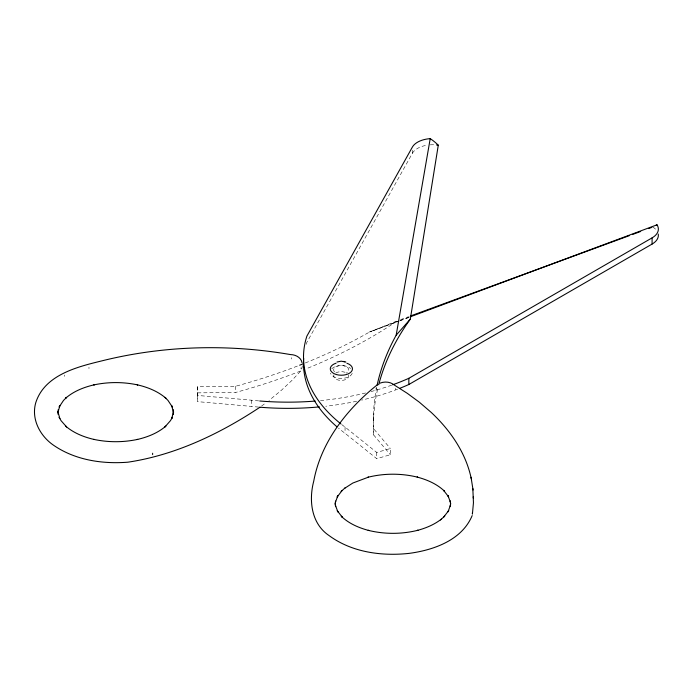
<?xml version="1.0" encoding="UTF-8"?>
<svg xmlns="http://www.w3.org/2000/svg" width="693" height="693" viewBox="0 0 693 693"><rect width="100%" height="100%" fill="white"/><g stroke="black" fill="none" stroke-linecap="round" stroke-linejoin="round"><path stroke-width="0.52" stroke-dasharray="3.46 2.6" d="M302.304 365.696L301.94 368.312L300.147 371.639L291.701 380.622L281.479 390.202L268.988 400.476M412.352 150.225L412.352 153.326L306.869 342.359A197.626 114.102 0 0 0 305.717 346.327M261.538 406.081L265.679 402.971M396.517 321.171L369.594 331.982A482.068 278.317 0 0 1 304.643 363.219M398.943 321.041L369.594 331.982L399.038 321.076M399.956 320.66L409.069 317.264M400.052 320.694L409.182 317.316M400.528 319.638L408.636 316.666M341.701 424.523A197.626 114.102 0 0 0 345.053 427.087L376.741 452.451L390.376 448.527L390.376 454.729L376.741 458.653L345.053 433.29A197.626 114.102 0 0 1 338.47 428.109M258.662 407.094A197.626 114.102 0 0 1 251.282 406.375L197.739 401.663L197.566 386.668L235.62 386.252A482.068 278.317 0 0 0 298.648 365.583M197.566 392.87L235.62 392.455A482.068 278.317 0 0 0 304.643 369.421M197.566 386.668L197.739 395.46L251.282 400.173A197.626 114.102 0 0 0 258.662 400.892M376.68 387.318A482.068 278.317 0 0 0 373.657 428.785L390.376 448.527M373.657 428.785L373.657 434.987L390.376 454.729M395.729 388.314L395.729 389.674M376.741 452.451L376.741 458.653M376.065 387.881L376.065 389.241M373.423 416.917L373.423 423.12M345.053 427.087L345.053 433.29M301.022 367.567L301.022 368.927M291.381 357.666L291.381 359.026M251.282 400.173L251.282 406.375M235.62 386.252L235.62 392.455M197.739 395.46L197.739 401.663M88.973 367.255L88.973 368.615M64.64 375.026L64.64 376.386M397.548 389.197A197.626 114.102 0 0 1 361.633 400.121M356.644 401.238A197.626 114.102 0 0 1 325.753 406.245M396.656 321.318A482.068 278.317 0 0 1 306.627 368.624M652.806 227.027A21.414 12.361 0 0 1 655.907 229.591M391.692 385.161A197.626 114.102 0 0 1 370.478 391.727M365.583 392.974A197.626 114.102 0 0 1 320.495 400.597M348.527 374.904A7.58 4.375 0 0 1 341.207 380.414A7.58 4.375 0 0 1 333.887 374.904M335.845 372.947A7.58 4.375 0 0 1 346.569 372.947M412.352 153.326A21.414 12.361 0 0 1 427.546 145.123M430.214 144.846A21.414 12.361 0 0 1 435.628 144.872M373.657 434.987A482.068 278.317 0 0 1 377.988 387.638M334.476 371.872A7.58 4.375 0 0 1 337.188 366.173A7.58 4.375 0 0 1 347.262 367.238A7.58 4.375 0 0 1 346.309 373.12M352.226 373.336A11.105 6.41 0 0 1 341.216 378.413A11.105 6.41 0 0 1 330.448 373.172M331.748 368.797A11.105 6.41 0 0 1 350.675 368.511"/><path stroke-width="1.04" d="M378.716 384.702A482.068 278.317 0 0 1 410.317 319.118L438.288 145.183A29.357 13.548 50.3 0 0 430.214 138.643A21.414 12.361 0 0 0 412.352 147.124L306.869 336.157A197.626 114.102 0 0 0 340.878 423.873M58.186 411.088L57.935 412.604L59.832 405.708L59.13 407.016L63.522 400.415L66.597 397.349L65.627 398.206C73.744 391.181 83.983 387.162 94.335 384.788L93.798 384.918C108.221 381.817 123.285 381.817 137.708 384.918L137.171 384.788C147.522 387.162 157.761 391.181 165.878 398.206L164.917 397.349L167.983 400.415L172.375 407.016L171.673 405.708L173.571 412.604L173.319 411.088M173.319 413.21L173.571 411.685L171.673 418.589L172.375 417.273L170.478 420.642L164.917 426.949L165.878 426.091C157.761 433.108 147.522 437.127 137.171 439.509L137.708 439.379C123.285 442.481 108.221 442.481 93.798 439.379L94.335 439.509C83.983 437.127 73.744 433.108 65.627 426.091L66.597 426.949L61.027 420.642L59.13 417.273L59.832 418.589L57.935 411.685L58.186 413.21M377.087 385.36A482.068 278.317 0 0 1 396.171 335.195L430.214 138.643M472.167 515.592C461.954 540.15 433.757 550.077 409.26 553.36C381.73 556.375 351.819 552.356 329.054 535.559C311.287 523.665 308.636 500.45 313.73 481.202C320.98 441.865 347.072 408.853 377.746 384.45M396.171 335.195L410.317 319.118M342.091 490.549L337.136 497.02L337.829 495.729L335.343 502.564L335.585 501.056L335.282 504.539L335.282 503.17L335.611 506.652L335.369 505.136L337.915 511.971L337.231 510.68L342.238 517.134L341.251 516.242C348.804 523.544 358.723 527.823 368.763 530.474L368.156 530.327C384.442 534.355 401.715 534.338 417.992 530.258L417.377 530.405C425.961 528.118 434.329 524.627 441.372 519.126M443.771 516.987L448.726 510.516L448.033 511.806L450.519 504.972L450.277 506.479L450.58 503.005L450.58 504.365L450.251 500.892L450.493 502.399L447.947 495.573L448.631 496.864L443.624 490.401L444.611 491.294C437.058 483.991 427.148 479.712 417.099 477.061L417.706 477.208C401.42 473.189 384.147 473.206 367.87 477.278L368.485 477.13L352.832 483.038L344.49 488.409M341.095 491.441L345.426 487.577M440.436 519.967L444.767 516.094M259.832 407.302C220.149 433.653 175.346 455.128 127.893 462.188C102.581 464.189 75.676 460.178 54.288 445.738C40.376 436.599 30.89 419.326 35.785 402.624C44.447 375.511 75.736 367.255 100.164 361.287L100.771 361.14C162.656 345.556 227.806 343.702 290.627 354.599C295.599 354.634 301.186 357.527 302.061 362.803M392.68 384.806A197.626 114.102 0 0 0 408.844 378.3L652.087 237.872A21.414 12.361 0 0 0 657.016 224.818L410.074 316.892M399.471 388.444A197.626 114.102 0 0 0 408.844 384.502L652.087 244.075A21.414 12.361 0 0 0 658.246 234.069M410.654 315.921L629.504 235.585M632.544 234.468L640.653 231.488M648.752 228.517L651.792 227.399M337.006 362.023L341.216 361.166L345.902 362.084M380.033 383.142C384.191 381.471 389.128 381.696 392.983 384.043M344.811 361.729L343.451 361.391M394.092 384.91L407.311 393.338L419.343 402.2L431.219 412.413C450.277 430.24 465.93 452.867 471.283 478.742M472.825 488.522L473.449 502.754L472.409 514.085L472.409 512.725M471.041 477.226L473.068 490.038M652.087 237.872L652.087 244.075M473.293 496.673L473.293 498.042M408.844 378.3L408.844 384.502M173.319 409.719L173.319 414.57M152.625 453.239L152.625 454.608M58.186 409.719L58.186 414.57M319.438 406.895A197.626 114.102 0 0 1 259.728 407.189M315.202 401.065A197.626 114.102 0 0 1 259.728 400.987M303.647 363.617A482.068 278.317 0 0 1 299.653 365.194M657.016 224.818A29.357 1.646 -20.9 0 1 656.02 225.416M336.911 426.775A197.626 114.102 0 0 1 303.699 358.316M436.521 144.95A21.414 12.361 0 0 1 438.288 145.183M346.916 363.271A11.105 6.41 0 0 1 349.809 372.99A11.105 6.41 0 0 1 332.735 372.86A11.105 6.41 0 0 1 336.07 363.193"/></g></svg>
